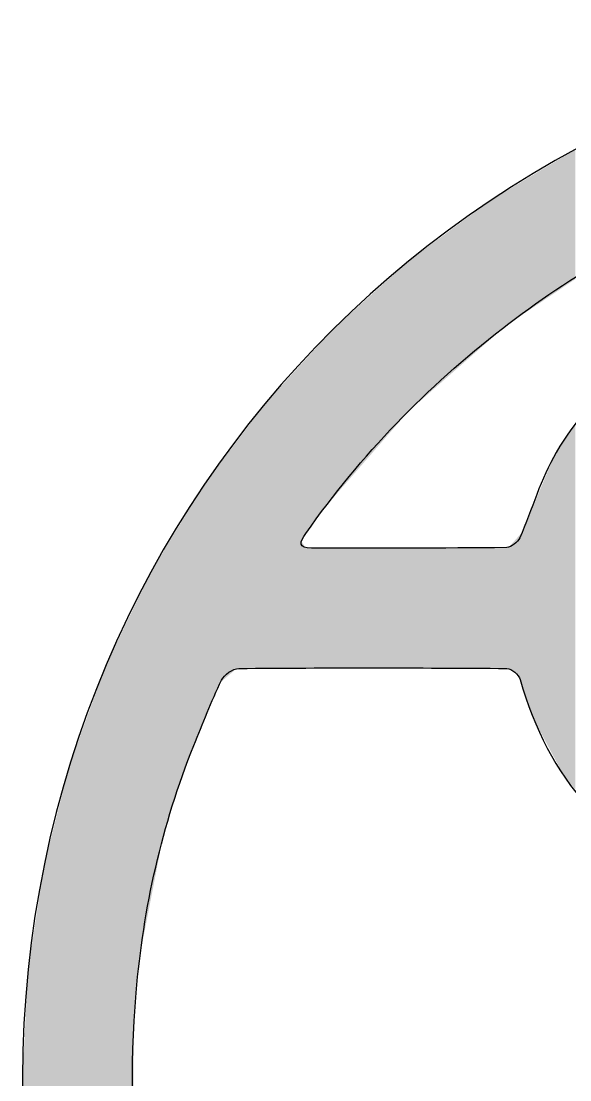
# Model space of a CAD drawing. Extents: x 30.9 to 73.6, y 20.2 to 62.9.
# Drawn here: x 30.91 to 41.97, y 41.57 to 62.93 of the extents above; entities that cross this region are included whole.
import ezdxf

# ---------------------------------------------------------------- set-up
doc = ezdxf.new("R2010")
doc.units = 0
doc.header["$MEASUREMENT"] = 0
doc.layers.add('_U_56FE_U_5C42_1', color=7, linetype='CONTINUOUS')

# ---------------------------------------------------------------- blocks, each defined once
blk = doc.blocks.new('*U0')
at = {"layer": '_U_56FE_U_5C42_1', "color": 7}
for points in [[(265.88, 640.63), (262.91, 679.95), (265.88, 681.74)], [(269.4, 643), (265.88, 681.74), (269.4, 683.86)], [(265.88, 640.63), (265.88, 681.74), (269.4, 643)], [(262.91, 638.63), (256.32, 675.99), (262.91, 679.95)], [(262.91, 638.63), (262.91, 679.95), (265.88, 640.63)], [(256.32, 634.2), (252.75, 673.85), (256.32, 675.99)], [(256.32, 634.2), (256.32, 675.99), (262.91, 638.63)], [(248.44, 628.9), (247.93, 670.95), (248.44, 671.26)], [(248.92, 629.22), (248.44, 671.26), (248.92, 671.55)], [(248.44, 628.9), (248.44, 671.26), (248.92, 629.22)], [(249.14, 629.37), (248.92, 671.55), (249.14, 671.68)], [(248.92, 629.22), (248.92, 671.55), (249.14, 629.37)], [(251.14, 630.71), (249.14, 671.68), (251.14, 672.88)], [(249.14, 629.37), (249.14, 671.68), (251.14, 630.71)], [(251.86, 631.2), (251.14, 672.88), (251.86, 673.31)], [(251.14, 630.71), (251.14, 672.88), (251.86, 631.2)], [(251.97, 631.27), (251.86, 673.31), (251.97, 673.38)], [(251.86, 631.2), (251.86, 673.31), (251.97, 631.27)], [(252.01, 631.3), (251.97, 673.38), (252.01, 673.4)], [(251.97, 631.27), (251.97, 673.38), (252.01, 631.3)], [(252.58, 631.68), (252.01, 673.4), (252.58, 673.75)], [(252.01, 631.3), (252.01, 673.4), (252.58, 631.68)], [(252.75, 631.8), (252.58, 673.75), (252.75, 673.85)], [(252.58, 631.68), (252.58, 673.75), (252.75, 631.8)], [(252.75, 631.8), (252.75, 673.85), (256.32, 634.2)], [(243.42, 624.69), (242.52, 667.7), (243.42, 668.24)], [(246.9, 627.75), (243.42, 668.24), (246.9, 670.33)], [(243.42, 624.69), (243.42, 668.24), (246.9, 627.75)], [(247.43, 628.21), (246.9, 670.33), (247.43, 670.65)], [(246.9, 627.75), (246.9, 670.33), (247.43, 628.21)], [(247.82, 628.48), (247.43, 670.65), (247.82, 670.89)], [(247.43, 628.21), (247.43, 670.65), (247.82, 628.48)], [(247.93, 628.55), (247.82, 670.89), (247.93, 670.95)], [(247.82, 628.48), (247.82, 670.89), (247.93, 628.55)], [(247.93, 628.55), (247.93, 670.95), (248.44, 628.9)], [(241.92, 623.38), (229.48, 658.04), (241.92, 667.26)], [(242.52, 623.91), (241.92, 667.26), (242.52, 667.7)], [(241.92, 623.38), (241.92, 667.26), (242.52, 623.91)], [(242.52, 623.91), (242.52, 667.7), (243.42, 624.69)], [(229.31, 612.31), (216.91, 648.72), (229.31, 657.91)], [(229.48, 612.47), (229.31, 657.91), (229.48, 658.04)], [(229.31, 612.31), (229.31, 657.91), (229.48, 612.47)], [(229.48, 612.47), (229.48, 658.04), (241.92, 623.38)], [(216.26, 600.68), (210.08, 642.58), (216.26, 648.15)], [(216.79, 601.29), (216.26, 648.15), (216.79, 648.63)], [(216.26, 600.68), (216.26, 648.15), (216.79, 601.29)], [(216.91, 601.43), (216.79, 648.63), (216.91, 648.72)], [(216.79, 601.29), (216.79, 648.63), (216.91, 601.43)], [(216.91, 601.43), (216.91, 648.72), (229.31, 612.31)], [(210.08, 593.58), (201.62, 634.94), (210.08, 642.58)], [(210.08, 593.58), (210.08, 642.58), (216.26, 600.68)], [(201.62, 583.86), (194.01, 628.07), (201.62, 634.94)], [(201.62, 583.86), (201.62, 634.94), (210.08, 593.58)], [(194.01, 575.11), (193.07, 627.22), (194.01, 628.07)], [(194.01, 575.11), (194.01, 628.07), (201.62, 583.86)], [(191.02, 571.67), (190.24, 624.13), (191.02, 624.98)], [(192.58, 573.46), (191.02, 624.98), (192.58, 626.69)], [(191.02, 571.67), (191.02, 624.98), (192.58, 573.46)], [(193.07, 574.02), (192.58, 626.69), (193.07, 627.22)], [(192.58, 573.46), (192.58, 626.69), (193.07, 574.02)], [(193.07, 574.02), (193.07, 627.22), (194.01, 575.11)], [(187.69, 567.28), (184.39, 617.72), (187.69, 621.33)], [(190.24, 570.78), (187.69, 621.33), (190.24, 624.13)], [(187.69, 567.28), (187.69, 621.33), (190.24, 570.78)], [(190.24, 570.78), (190.24, 624.13), (191.02, 571.67)], [(184.39, 562.76), (184.22, 617.53), (184.39, 617.72)], [(184.39, 562.76), (184.39, 617.72), (187.69, 567.28)], [(183.05, 520.32), (180.7, 613.68), (183.05, 616.25)], [(183.79, 561.85), (183.05, 616.25), (183.79, 617.06)], [(183.05, 560.28), (183.05, 616.25), (183.79, 561.85)], [(184.22, 562.49), (183.79, 617.06), (184.22, 617.53)], [(183.79, 561.85), (183.79, 617.06), (184.22, 562.49)], [(184.22, 562.49), (184.22, 617.53), (184.39, 562.76)], [(180.7, 520.31), (171.88, 604.02), (180.7, 613.68)], [(180.7, 520.31), (180.7, 613.68), (183.05, 520.32)], [(171.06, 520.27), (163.23, 592.59), (171.06, 603.02)], [(171.51, 520.27), (171.06, 603.02), (171.51, 603.62)], [(171.06, 520.27), (171.06, 603.02), (171.51, 520.27)], [(171.88, 520.27), (171.51, 603.62), (171.88, 604.02)], [(171.51, 520.27), (171.51, 603.62), (171.88, 520.27)], [(171.88, 520.27), (171.88, 604.02), (180.7, 520.31)], [(269.4, 482.01), (265.88, 591.89), (269.4, 597.05)], [(162.56, 520.12), (158.51, 586.3), (162.56, 591.7)], [(163.23, 520.21), (162.56, 591.7), (163.23, 592.59)], [(162.56, 520.12), (162.56, 591.7), (163.23, 520.21)], [(163.23, 520.21), (163.23, 592.59), (171.06, 520.27)], [(265.88, 486.15), (262.91, 587.54), (265.88, 591.89)], [(265.88, 486.15), (265.88, 591.89), (269.4, 482.01)], [(157.56, 515.85), (152.29, 578.01), (157.56, 585.03)], [(158.51, 516.67), (157.56, 585.03), (158.51, 586.3)], [(157.56, 515.85), (157.56, 585.03), (158.51, 516.67)], [(158.51, 516.67), (158.51, 586.3), (162.56, 520.12)], [(262.91, 491.74), (256.32, 571.96), (262.91, 587.54)], [(262.91, 491.74), (262.91, 587.54), (265.88, 486.15)], [(152.29, 503.47), (151.86, 577.31), (152.29, 578.01)], [(152.29, 503.47), (152.29, 578.01), (157.56, 515.85)], [(151.86, 502.47), (149.62, 573.62), (151.86, 577.31)], [(151.86, 502.47), (151.86, 577.31), (152.29, 503.47)], [(149.14, 496.01), (147.59, 570.29), (149.14, 572.84)], [(149.24, 496.25), (149.14, 572.84), (149.24, 573)], [(149.14, 496.01), (149.14, 572.84), (149.24, 496.25)], [(149.62, 497.19), (149.24, 573), (149.62, 573.62)], [(149.24, 496.25), (149.24, 573), (149.62, 497.19)], [(149.62, 497.19), (149.62, 573.62), (151.86, 502.47)], [(256.32, 504.11), (252.75, 563.52), (256.32, 571.96)], [(256.32, 504.11), (256.32, 571.96), (262.91, 491.74)], [(147.59, 492.06), (144.48, 565.17), (147.59, 570.29)], [(147.59, 492.06), (147.59, 570.29), (149.14, 496.01)], [(144.48, 483.47), (139.46, 556.93), (144.48, 565.17)], [(144.48, 483.47), (144.48, 565.17), (147.59, 492.06)], [(251.14, 518.17), (249.14, 559.23), (251.14, 561.49)], [(251.86, 517.09), (251.14, 561.49), (251.86, 562.3)], [(251.14, 518.17), (251.14, 561.49), (251.86, 517.09)], [(251.97, 516.82), (251.86, 562.3), (251.97, 562.42)], [(251.86, 517.09), (251.86, 562.3), (251.97, 516.82)], [(252.01, 516.69), (251.97, 562.42), (252.01, 562.47)], [(251.97, 516.82), (251.97, 562.42), (252.01, 516.69)], [(252.58, 514.74), (252.01, 562.47), (252.58, 563.11)], [(252.01, 516.69), (252.01, 562.47), (252.58, 514.74)], [(252.75, 514.16), (252.58, 563.11), (252.75, 563.52)], [(252.58, 514.74), (252.58, 563.11), (252.75, 514.16)], [(252.75, 514.16), (252.75, 563.52), (256.32, 504.11)], [(183.05, 520.32), (183.05, 560.28), (183.79, 520.33)], [(183.79, 520.33), (183.05, 560.28), (183.79, 559.08)], [(183.79, 520.33), (183.79, 559.08), (184.22, 520.33)], [(184.22, 520.33), (183.79, 559.08), (184.22, 558.39)], [(184.22, 520.33), (184.22, 558.39), (184.39, 520.33)], [(184.39, 520.33), (184.22, 558.39), (184.39, 558.37)], [(184.39, 520.33), (184.39, 558.37), (187.69, 520.34)], [(187.69, 520.34), (184.39, 558.37), (187.69, 558.16)], [(187.69, 520.34), (187.69, 558.16), (190.24, 520.35)], [(190.24, 520.35), (187.69, 558.16), (190.24, 558.16)], [(190.24, 520.35), (190.24, 558.16), (191.02, 520.36)], [(191.02, 520.36), (190.24, 558.16), (191.02, 558.16)], [(191.02, 520.36), (191.02, 558.16), (192.58, 520.36)], [(192.58, 520.36), (191.02, 558.16), (192.58, 558.16)], [(192.58, 520.36), (192.58, 558.16), (193.07, 520.36)], [(193.07, 520.36), (192.58, 558.16), (193.07, 558.16)], [(193.07, 520.36), (193.07, 558.16), (194.01, 520.36)], [(194.01, 520.36), (193.07, 558.16), (194.01, 558.16)], [(194.01, 520.36), (194.01, 558.16), (201.62, 520.35)], [(201.62, 520.35), (194.01, 558.16), (201.62, 558.15)], [(210.08, 520.34), (201.62, 558.15), (210.08, 558.16)], [(201.62, 520.35), (201.62, 558.15), (210.08, 520.34)], [(216.26, 520.33), (210.08, 558.16), (216.26, 558.17)], [(210.08, 520.34), (210.08, 558.16), (216.26, 520.33)], [(216.26, 520.33), (216.26, 558.17), (216.79, 520.33)], [(216.79, 520.33), (216.26, 558.17), (216.79, 558.17)], [(216.79, 520.33), (216.79, 558.17), (216.91, 520.33)], [(216.91, 520.33), (216.79, 558.17), (216.91, 558.17)], [(229.31, 520.32), (216.91, 558.17), (229.31, 558.19)], [(216.91, 520.33), (216.91, 558.17), (229.31, 520.32)], [(229.31, 520.32), (229.31, 558.19), (229.48, 520.32)], [(229.48, 520.32), (229.31, 558.19), (229.48, 558.19)], [(241.92, 520.24), (229.48, 558.19), (241.92, 558.27)], [(229.48, 520.32), (229.48, 558.19), (241.92, 520.24)], [(242.52, 520.24), (241.92, 558.27), (242.52, 558.28)], [(241.92, 520.24), (241.92, 558.27), (242.52, 520.24)], [(242.52, 520.24), (242.52, 558.28), (243.42, 520.23)], [(243.42, 520.23), (242.52, 558.28), (243.42, 558.28)], [(246.9, 520.21), (243.42, 558.28), (246.9, 558.31)], [(243.42, 520.23), (243.42, 558.28), (246.9, 520.21)], [(247.43, 520.21), (246.9, 558.31), (247.43, 558.32)], [(246.9, 520.21), (246.9, 558.31), (247.43, 520.21)], [(247.82, 520.21), (247.43, 558.32), (247.82, 558.33)], [(247.43, 520.21), (247.43, 558.32), (247.82, 520.21)], [(247.82, 520.21), (247.82, 558.33), (247.93, 520.18)], [(247.93, 520.18), (247.82, 558.33), (247.93, 558.33)], [(248.44, 520.04), (247.93, 558.33), (248.44, 558.44)], [(247.93, 520.18), (247.93, 558.33), (248.44, 520.04)], [(248.92, 519.9), (248.44, 558.44), (248.92, 558.99)], [(248.44, 520.04), (248.44, 558.44), (248.92, 519.9)], [(249.14, 519.73), (248.92, 558.99), (249.14, 559.23)], [(248.92, 519.9), (248.92, 558.99), (249.14, 519.73)], [(249.14, 519.73), (249.14, 559.23), (251.14, 518.17)], [(139.2, 466.05), (135.56, 550.53), (139.2, 556.5)], [(139.46, 466.9), (139.2, 556.5), (139.46, 556.93)], [(139.2, 466.05), (139.2, 556.5), (139.46, 466.9)], [(139.46, 466.9), (139.46, 556.93), (144.48, 483.47)], [(135.17, 445.33), (133.09, 545.39), (135.17, 549.71)], [(135.56, 447.37), (135.17, 549.71), (135.56, 550.53)], [(135.17, 445.33), (135.17, 549.71), (135.56, 447.37)], [(135.56, 447.37), (135.56, 550.53), (139.2, 466.05)], [(133.09, 434.63), (132.26, 543.69), (133.09, 545.39)], [(133.09, 434.63), (133.09, 545.39), (135.17, 445.33)], [(131.24, 421.36), (130.77, 540.59), (131.24, 541.57)], [(132.26, 430.41), (131.24, 541.57), (132.26, 543.69)], [(131.24, 421.36), (131.24, 541.57), (132.26, 430.41)], [(132.26, 430.41), (132.26, 543.69), (133.09, 434.63)], [(130.04, 242.12), (121.5, 521.36), (130.04, 539.08)], [(130.23, 407.99), (130.04, 539.08), (130.23, 539.47)], [(130.04, 376.27), (130.04, 539.08), (130.23, 407.99)], [(130.77, 415.98), (130.23, 539.47), (130.77, 540.59)], [(130.23, 407.99), (130.23, 539.47), (130.77, 415.98)], [(130.77, 415.98), (130.77, 540.59), (131.24, 421.36)], [(121.5, 259.88), (121.14, 520.38), (121.5, 521.36)], [(121.5, 259.88), (121.5, 521.36), (130.04, 242.12)], [(121.14, 260.62), (110.26, 490.65), (121.14, 520.38)], [(121.14, 260.62), (121.14, 520.38), (121.5, 259.88)], [(109.95, 291.31), (102, 458.56), (109.95, 489.46)], [(110.26, 290.47), (109.95, 489.46), (110.26, 490.65)], [(109.95, 291.31), (109.95, 489.46), (110.26, 290.47)], [(110.26, 290.47), (110.26, 490.65), (121.14, 260.62)], [(102, 322.45), (101.77, 457.03), (102, 458.56)], [(102, 322.45), (102, 458.56), (109.95, 291.31)], [(101.77, 323.36), (96.9, 425.26), (101.77, 457.03)], [(101.77, 323.36), (101.77, 457.03), (102, 322.45)], [(96.9, 355.72), (96.76, 422.68), (96.9, 425.26)], [(96.9, 355.72), (96.9, 425.26), (101.77, 323.36)], [(96.76, 356.62), (95.11, 390.91), (96.76, 422.68)], [(96.76, 356.62), (96.76, 422.68), (96.9, 355.72)]]:
    blk.add_solid(points, dxfattribs=at)

msp = doc.modelspace()

# ---------------------------------------------------------------- linework, layer by layer
at = {"layer": '_U_56FE_U_5C42_1'}
for points, knots in [([(73.625, 41.553), (73.583, 29.751), (63.986, 20.215), (52.236, 20.249), (40.487, 20.282), (30.907, 29.742), (30.933, 41.603), (30.959, 53.485), (40.48, 62.934), (52.348, 62.906), (64.14, 62.878), (73.58, 53.364), (73.625, 41.553)], [0, 0, 0, 0, 1, 1, 1, 2, 2, 2, 3, 3, 3, 4, 4, 4, 4]), ([(70.259, 48.1), (69.674, 49.69), (68.937, 51.117), (68.008, 52.448), (65.462, 56.095), (62.053, 58.566), (57.817, 59.887), (56.319, 60.354), (54.775, 60.604), (53.2, 60.673), (50.436, 60.792), (47.763, 60.367), (45.193, 59.35), (43.545, 58.698), (42.015, 57.823), (40.612, 56.734), (39.087, 55.55), (37.759, 54.179), (36.647, 52.599), (36.519, 52.419), (36.493, 52.303), (36.764, 52.303), (38.075, 52.301), (39.386, 52.299), (40.698, 52.313), (40.788, 52.314), (40.921, 52.422), (40.961, 52.512), (41.214, 53.083), (41.383, 53.699), (41.697, 54.232), (42.491, 55.583), (43.684, 56.474), (45.188, 56.894), (46.575, 57.281), (47.949, 57.188), (49.273, 56.581), (50.949, 55.813), (52.064, 54.536), (52.575, 52.781), (53.059, 51.121), (52.845, 49.516), (51.948, 48.017), (50.458, 45.526), (47.394, 44.439), (44.673, 45.499), (42.756, 46.245), (41.531, 47.661), (40.971, 49.649), (40.944, 49.746), (40.794, 49.874), (40.701, 49.875), (38.899, 49.888), (37.097, 49.89), (35.295, 49.875), (35.176, 49.874), (35.002, 49.749), (34.947, 49.636), (34.739, 49.207), (34.565, 48.762), (34.387, 48.319), (33.742, 46.716), (33.371, 45.042), (33.225, 43.33), (32.966, 40.315), (33.355, 37.376), (34.474, 34.553), (35.259, 32.572), (36.342, 30.763), (37.738, 29.146), (39.385, 27.238), (41.301, 25.663), (43.568, 24.555), (44.566, 24.068), (45.628, 23.711), (46.655, 23.281), (46.922, 23.169), (46.999, 23.237), (46.999, 23.509), (46.994, 25.247), (46.995, 26.985), (46.999, 28.722), (46.999, 28.912), (46.926, 28.985), (46.746, 29.058), (46.157, 29.297), (45.54, 29.505), (45.014, 29.848), (43.282, 30.98), (42.39, 32.622), (42.297, 34.682), (42.249, 35.733), (42.47, 36.744), (42.981, 37.666), (43.878, 39.287), (45.222, 40.334), (47.052, 40.728), (48.414, 41.021), (49.731, 40.873), (50.961, 40.231), (53.036, 39.148), (54.153, 37.415), (54.285, 35.074), (54.344, 34.012), (54.108, 32.996), (53.603, 32.059), (52.791, 30.553), (51.549, 29.556), (49.908, 29.078), (49.627, 28.996), (49.575, 28.864), (49.577, 28.607), (49.585, 26.891), (49.581, 25.174), (49.581, 23.458), (49.581, 22.6), (49.58, 22.585), (50.458, 22.518), (53.888, 22.254), (57.184, 22.755), (60.321, 24.217), (63.124, 25.524), (65.467, 27.399), (67.373, 29.826), (68.977, 31.868), (70.097, 34.156), (70.77, 36.66), (71.204, 38.273), (71.436, 39.921), (71.385, 41.591), (71.351, 42.697), (71.234, 43.801), (71.121, 44.902), (71.063, 45.469), (71.022, 45.471), (70.461, 45.471), (69.491, 45.471), (68.521, 45.471), (67.55, 45.471), (66.889, 45.471), (66.228, 45.468), (65.567, 45.473), (65.329, 45.475), (65.162, 45.436), (65.127, 45.143), (65.102, 44.937), (65.012, 44.733), (64.926, 44.54), (64.096, 42.689), (62.733, 41.455), (60.737, 40.987), (59.021, 40.584), (57.395, 40.85), (55.965, 41.882), (53.919, 43.36), (53.045, 45.379), (53.474, 47.891), (53.829, 49.968), (55.036, 51.444), (56.927, 52.299), (58.82, 53.155), (60.712, 53.007), (62.496, 51.937), (63.807, 51.151), (64.669, 49.986), (65.126, 48.528), (65.27, 48.068), (65.253, 48.063), (65.744, 48.063), (67.098, 48.063), (68.452, 48.062), (69.806, 48.064), (69.939, 48.064), (70.071, 48.084), (70.259, 48.1)], [0, 0, 0, 0, 1, 1, 1, 2, 2, 2, 3, 3, 3, 4, 4, 4, 5, 5, 5, 6, 6, 6, 7, 7, 7, 8, 8, 8, 9, 9, 9, 10, 10, 10, 11, 11, 11, 12, 12, 12, 13, 13, 13, 14, 14, 14, 15, 15, 15, 16, 16, 16, 17, 17, 17, 18, 18, 18, 19, 19, 19, 20, 20, 20, 21, 21, 21, 22, 22, 22, 23, 23, 23, 24, 24, 24, 25, 25, 25, 26, 26, 26, 27, 27, 27, 28, 28, 28, 29, 29, 29, 30, 30, 30, 31, 31, 31, 32, 32, 32, 33, 33, 33, 34, 34, 34, 35, 35, 35, 36, 36, 36, 37, 37, 37, 38, 38, 38, 39, 39, 39, 40, 40, 40, 41, 41, 41, 42, 42, 42, 43, 43, 43, 44, 44, 44, 45, 45, 45, 46, 46, 46, 47, 47, 47, 48, 48, 48, 49, 49, 49, 50, 50, 50, 51, 51, 51, 52, 52, 52, 53, 53, 53, 54, 54, 54, 55, 55, 55, 56, 56, 56, 57, 57, 57, 58, 58, 58, 58])]:
    msp.add_open_spline(points, degree=3, knots=knots, dxfattribs=at)

# ---------------------------------------------------------------- block references
at = {"layer": '_U_56FE_U_5C42_1', "color": 7, "xscale": 0.06397625, "yscale": 0.06397625, "zscale": 0.06397625}
msp.add_blockref('*U0', (24.848, 16.594), dxfattribs=at)

doc.saveas('drawing.dxf')
